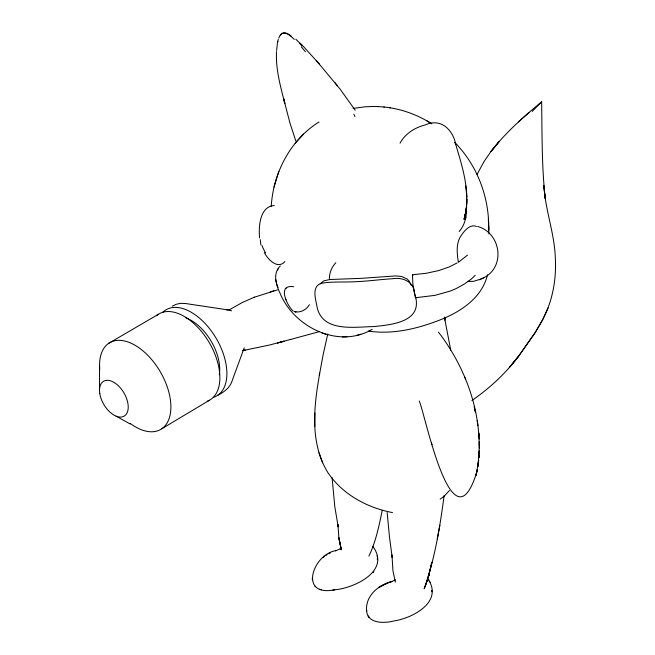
<?xml version="1.0" encoding="UTF-8"?>
<svg xmlns="http://www.w3.org/2000/svg" width="655" height="655" viewBox="0 0 655 655"><rect width="100%" height="100%" fill="white"/><g stroke="black" fill="none" stroke-linecap="round" stroke-linejoin="round"><path stroke-width="0.98" d="M372.72 546.295C391.231 570.718 354.576 588.165 334.41 589.827C298.393 597.049 312.623 554.22 336.13 550.568L335.524 550.814L341.337 548.358M99.519 390.437L99.552 365.564M466.728 203.32L466.737 198.981L466.679 204.9M395.587 579.904L389.25 582.508L392.116 581.378C378.909 584.645 365.515 595.51 366.563 610.313C367.209 623.928 384.248 623.495 393.933 620.956C413.657 617.943 444.221 601.126 427.371 578.25M431.751 591.801L431.768 590.376M392.501 512.578C366.988 507.756 341.844 494.058 327.451 471.911C306.286 436.361 316.209 392.525 323.185 354.527L327.77 333.952M314.793 426.528L314.932 412.961M438.473 332.142C468.62 371.319 486.043 423.515 476.553 472.844C452.147 550.487 425.619 415.974 419.266 400.983M466.647 206.391L466.278 212.564L466.425 210.566C466.491 218.197 464.149 225.713 459.188 231.583M329.35 278.645C329.44 272.775 331.733 266.945 335.843 262.729M276.516 51.557C275.632 69.209 280.471 86.485 284.827 103.4L283.672 98.758L289.993 123.189L295.839 141.046M276.639 50.484L277.384 43.312M271.244 206.284C273.258 172.928 290.321 139.941 318.993 121.969M466.237 209.69L466.458 207.668L465.025 216.232L466.524 206.767M465.697 217.534L465.754 217.092L465.468 219.294M444.147 495.409C439.972 526.915 434.83 558.78 424.178 588.796L427.338 580.551L431.882 562.277L428.657 576.122L429.205 574.009L425.275 586.029M260.272 239.656L260.895 244.986M444.958 320.279L445.498 317.438M437.262 538.95L439.865 525.236M319.239 375.184L319.632 373.154M382.201 510.401C379.065 525.94 375.806 541.726 368.929 556.111M465.901 211.983L464.043 219.482C471.469 194.019 462.52 167.312 455.25 142.864L455.741 144.297C452.883 129.641 440.758 117.818 425.324 124.9C414.902 127.512 405.298 133.587 400.025 143.158M277.507 42.55L278.269 39.431M277.794 41.273L277.597 42.149M487.5 274.813C481.728 299.114 458.41 313.246 436.541 321.277C414.983 329.318 391.493 334.541 368.454 331.102M278.825 171.364L273.954 187.093M471.878 400.508C489.547 388.333 505.414 373.62 518.375 356.492L535.02 332.838L542.34 320.311C552.64 301.12 556.586 279.112 555.309 257.472L555.276 256.523C554.155 232.484 545.263 209.674 543.887 185.652L545.247 198.752C541.718 166.566 542.103 134.128 541.652 101.795C523.492 116.926 505.513 132.629 491.037 151.444L499.29 141.382L490.849 151.632L483.996 161.613L477.045 174.41M244.225 347.813L232.402 379.982C230.47 387.367 224.182 392.091 217.656 395.325M278.702 38.121L280.119 35.264L281.977 33.397M548.063 307.875L542.34 320.311L535.332 332.372L518.858 355.902L509.565 367.201L518.375 356.492M457.149 262.942L448.847 267.076L438.678 270.581L426.511 273.233L412.47 274.813L412.904 284.442L415.466 297.73L434.871 295.38L450.075 291.123L456.289 288.511L464.354 284.049L471.15 279.161L475.194 275.337M280.307 265.979C272.423 273.446 276.066 285.007 280.135 293.399C294.152 327.344 338.692 349.123 372.138 329.342M309.373 304.714C306.597 309.578 300.735 312.894 295.11 311.747M277.564 269.934L278.219 268.861M280.373 35.002C282.993 30.818 288.323 33.471 291.082 36.009M320.229 283.82L323.627 280.93L329.817 279.505L360.537 278.383L395.939 275.902L401.662 276.516L407.017 278.907L408.859 280.725L411.307 285.293M449.461 490.513L444.147 496.244L440.152 499.143M295.176 143.216L303.527 134.054M284.851 261.607C277.671 269.794 267.829 259.372 264.325 252.617M532.228 111.399L541.652 101.795M467.523 255.106L458.942 261.853M518.547 121.855L529.134 112.357M293.727 286.726C276.647 284.123 286.996 305.541 293.186 311.125M323.038 557.446L324.569 556.259M285.85 288.315L286.53 287.799M481.949 278.604C506.069 268.55 501.583 233.205 477.692 226.458M229.225 309.872L242.072 302.635L254.508 297.141M325.412 555.677L327.05 554.67M161.818 428.747L209.469 400.23M108.632 343.367L158.363 314.302M281.896 33.561C286.743 31.596 290.992 36.549 294.308 39.374M172.371 306.172L176.211 304.28L180.551 303.371L185.283 303.486L228.349 309.954M328.736 553.745L330.39 552.926M467.465 281.413L473.409 281.372L481.212 278.956M479.509 279.783L483.693 277.761M340.06 548.915L341.656 548.219M384.632 584.342L378.606 587.527L386.458 583.58M254.066 297.313L277.474 289.895M385.689 583.875L388.415 582.827M318.952 331.733L290.149 339.577M270.228 291.884L273.856 290.861M357.131 335.237L360.831 334.214M290.787 339.396L269.279 345.087L243.095 350.54M242.366 350.687L245.347 350.106L242.964 350.564M353.11 108.403L365.441 106.781L372.67 106.503M332.846 590.016L334.844 589.77M378.074 106.585L384.305 107.043M346.929 336.793L342.344 336.924M294.251 311.493L294.807 311.477M371.762 106.503L378.287 106.577M274.273 205.531C259.691 206.391 258.512 226.777 259.593 237.855M383.83 106.978C400.876 108.664 417.431 114.625 431.825 123.869M389.258 107.69L390.421 107.846M295.503 311.821L296.035 311.919L294.57 311.641M319.771 589.23L321.384 589.68M321.973 332.986L325.781 334.287M130.173 423.99L116.05 416.146M476.529 226.434C469.43 223.568 463.191 232.173 459.974 237.446C455.945 245.101 457.157 254.156 458.369 262.36M427.076 120.897L431.252 123.525M412.47 274.813L412.928 275.583M295.831 39.226L304.092 47.209L319.501 64.206M301.095 44.188L302.561 45.629M454.685 142.372C477.47 165.412 489.506 197.851 488.72 230.118L488.335 218.582M314.531 585.611L315.497 586.716M301.275 46.824L305.459 51.704M316.324 60.555L340.158 89.211L355.223 110.236M334.689 82.334L337.448 85.764M428.992 580.027L428.878 579.855M353.888 114.248L354.985 116.631M430.368 582.5L430.139 581.967M464.69 376.952L465.582 379.212M322.62 462.839L318.928 452.769M431.449 442.919L432.038 444.647M285.801 299.122L286.063 299.892M276.844 284.106L277.957 287.733M395.325 582.156L392.951 570.816L391.977 554.932L392.214 557.503L389.496 537.305L387.171 512.488M475.022 410.366L475.481 412.257L474.122 406.681M341.23 549.758L338.889 537.698L341.296 549.643L338.946 538.59L337.931 524.557L338.209 526.833L334.82 506.872L332.101 477.692M276.304 282.027L275.763 279.619M414.238 292.408C413.723 281.265 402.121 277.081 392.566 278.735C380.358 279.456 368.225 281.208 356.001 281.675C344.849 282.403 333.583 281.38 322.514 283.083C310.863 285.22 315.735 299.507 317.176 307.408C322.678 332.617 354.904 326.82 373.841 326.575C393.156 324.577 424.686 321.548 414.443 293.325M444.368 317.02L450.722 350.122M477.184 420.698L477.962 425.734M465.73 185.791L466.868 196.909M377.133 555.587L377.264 556.922M479.239 439.055L478.805 433.045L478.985 435.55M488.966 233.917L488.524 223.928M312.369 579.757L312.279 577.997M479.386 445.253L479.345 441.773L479.403 448.159M377.321 558.322L377.321 559.738M226.466 309.905A19.814 11.356 59.4 0 1 231.592 310.855M162.612 312.476A49.96 28.64 59.4 0 1 215.691 337.513A49.96 28.64 59.4 0 1 213.808 397.225M185.987 317.962A39.898 22.868 59.4 0 1 219.294 374.734M156.447 315.767A50.001 28.656 59.4 0 1 208.986 342.18A50.001 28.656 59.4 0 1 207.283 401.237M99.74 369.428A50.32 28.845 59.4 0 1 134.512 344.956A50.32 28.845 59.4 0 1 170.824 409.432A50.32 28.845 59.4 0 1 130.091 423.318M265.652 252.945A41.126 16.694 40 0 1 261.992 245.486M299.687 43.467A88.671 38.751 51.4 0 1 301.93 45.981M479.337 451.066L478.944 457.591L479.337 451.066M478.666 460.498L477.79 466.851L478.666 460.498M477.29 469.586L475.923 475.464L477.29 469.586M465.746 213.014L464.313 218.623L465.746 213.014M373.309 572.241L372.998 572.626L373.849 571.578L373.309 572.241M284.024 341.239L277.532 342.983L283.967 341.255M368.634 616.773L368.151 616.027L368.986 617.329L368.634 616.773M366.644 611.279L366.497 609.469L366.644 611.279M99.806 393.696A20.248 11.61 59.4 0 0 123.377 416.523A20.248 11.61 59.4 0 0 118.432 385.828A20.248 11.61 59.4 0 0 99.806 393.696"/></g></svg>
